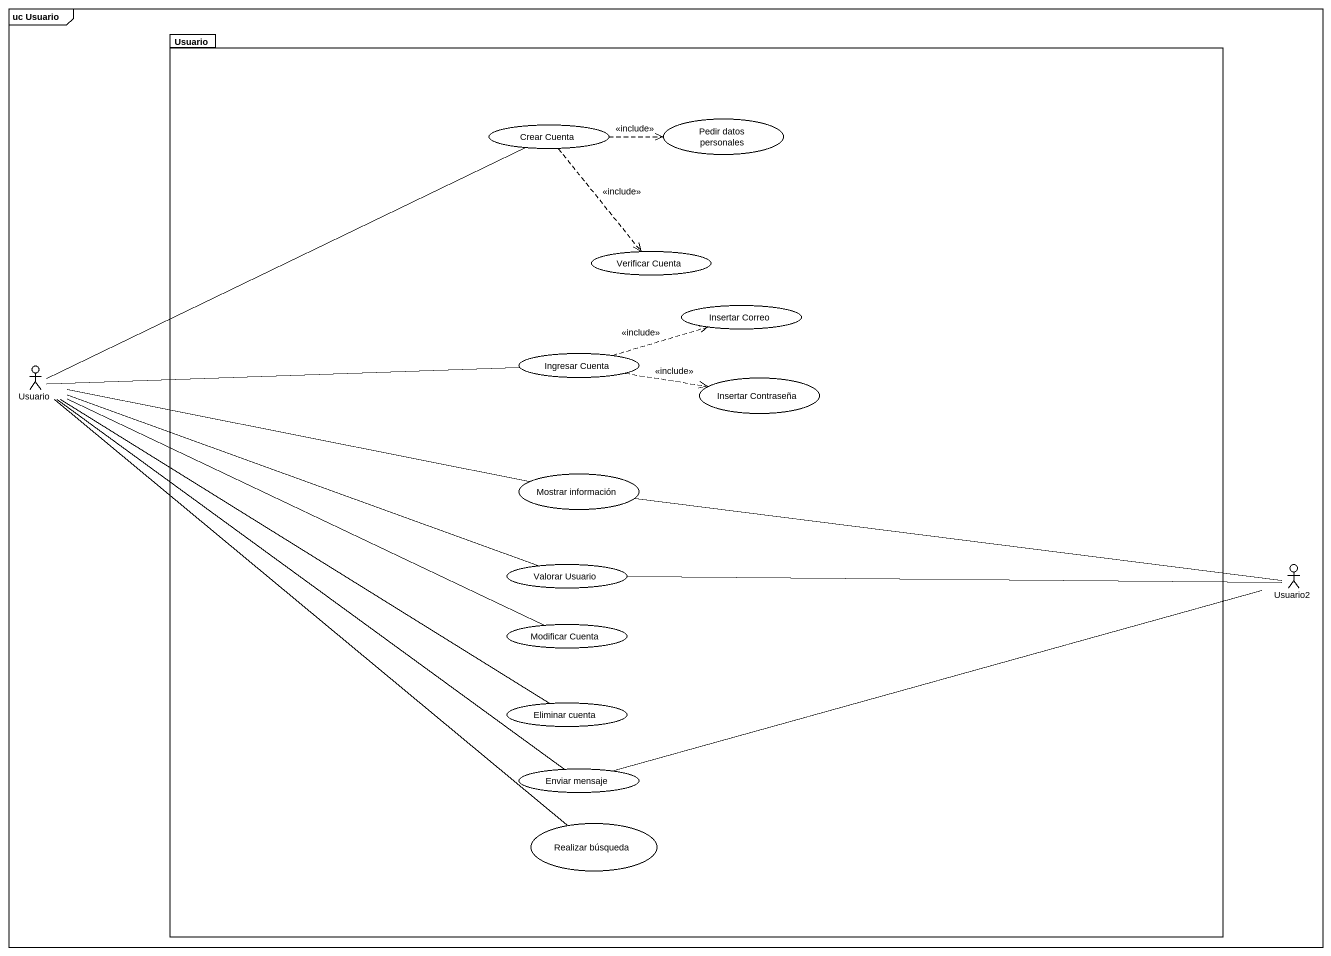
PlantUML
@startuml
mainframe uc Usuario
package Usuario {
  usecase "Crear Cuenta" as Crear_Cuenta
  usecase "Pedir datos personales" as Pedir_datos_personales
  usecase "Verificar Cuenta" as Verificar_Cuenta
  usecase "Insertar Correo" as Insertar_Correo
  usecase "Ingresar Cuenta" as Ingresar_Cuenta
  usecase "Insertar Contraseña" as Insertar_Contraseña
  usecase "Mostrar información" as Mostrar_información
  usecase "Valorar Usuario" as Valorar_Usuario
  usecase "Modificar Cuenta" as Modificar_Cuenta
  usecase "Eliminar cuenta" as Eliminar_cuenta
  usecase "Enviar mensaje" as Enviar_mensaje
  usecase "Realizar búsqueda" as Realizar_búsqueda
}
actor "Usuario" as Usuario_2
actor Usuario2
Crear_Cuenta .right.> Pedir_datos_personales : <<include>>
Crear_Cuenta ..> Verificar_Cuenta : <<include>>
Usuario_2 -right- Crear_Cuenta
Usuario_2 -right- Ingresar_Cuenta
Usuario_2 -right- Valorar_Usuario
Usuario_2 -- Eliminar_cuenta
Usuario_2 -- Enviar_mensaje
Usuario_2 -- Realizar_búsqueda
Ingresar_Cuenta .right.> Insertar_Correo : <<include>>
Ingresar_Cuenta .right.> Insertar_Contraseña : <<include>>
Mostrar_información -left- Usuario_2
Valorar_Usuario -right- Usuario2
Usuario2 -left- Mostrar_información
Usuario2 -left- Enviar_mensaje
Modificar_Cuenta -left- Usuario_2
@enduml
